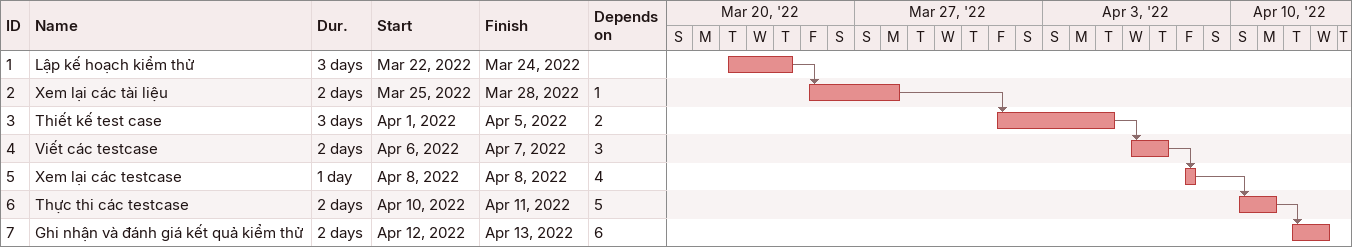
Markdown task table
| ID | Task | Duration | Start | Finish | Predecessors |
|---|---|---|---|---|---|
| 1 | Lập kế hoạch kiểm thử | 3d | 2022-03-22 | 2022-03-24 |  |
| 2 | Xem lại các tài liệu | 2d | 2022-03-25 | 2022-03-28 | 1 |
| 3 | Thiết kế test case | 3d | 2022-04-01 | 2022-04-05 | 2 |
| 4 | Viết các testcase | 2d | 2022-04-06 | 2022-04-07 | 3 |
| 5 | Xem lại các testcase | 1d | 2022-04-08 | 2022-04-08 | 4 |
| 6 | Thực thi các testcase | 2d | 2022-04-10 | 2022-04-11 | 5 |
| 7 | Ghi nhận và đánh giá kết quả kiểm thử | 2d | 2022-04-12 | 2022-04-13 | 6 |
